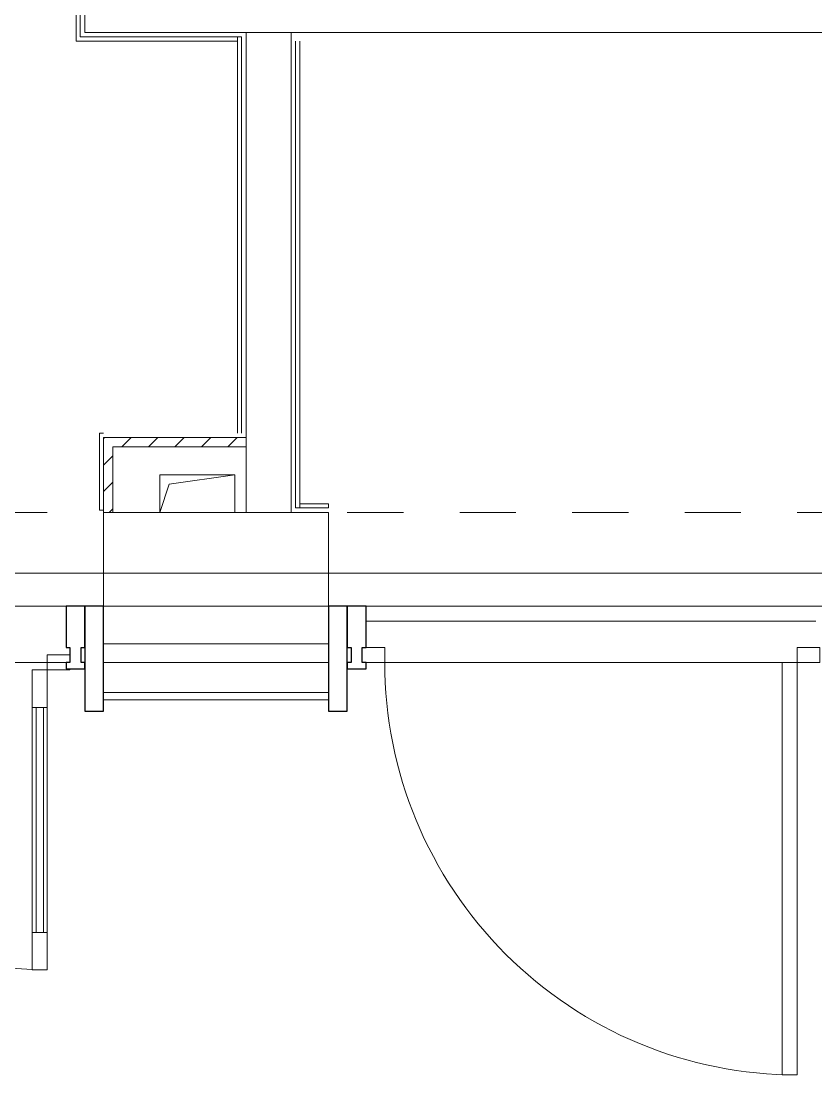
# Model space of a CAD drawing. Header units: millimetres. Extents: x 5993 to 95364, y 94667 to 143522.
# Drawn here: x 42428.7 to 42601.3, y 118488.2 to 118716.9 of the extents above; entities that cross this region are included whole.
import ezdxf

# ---------------------------------------------------------------- set-up
doc = ezdxf.new("R2010")
doc.units = ezdxf.units.MM
doc.linetypes.add('50_200_ШТРИХ_1Т_ш5_п1_п1_', pattern=[1400, 1000, -200, 0, -200])
doc.linetypes.add('Штрих короткий', pattern=[300, 150, -150])
for name, color, linetype, lineweight in [('0-2', 7, 'Continuous', 9), ('S-GRID-____-OTLN-1', 7, '50_200_ШТРИХ_1Т_ш5_п1_п1_', 9), ('Двери', 7, 'Continuous', 9), ('Импосты витража-1', 7, 'Continuous', 25), ('Обобщенные модели', 7, 'Continuous', 9), ('Общие ребра', 7, 'Continuous', 9), ('Панель', 7, 'Continuous', 13), ('Панель-1', 7, 'Continuous', 9), ('Перекрытия', 7, 'Continuous', 9), ('Перемычка-1', 7, 'Штрих короткий', 9), ('Стены', 7, 'Continuous', 9), ('Стены-1', 7, 'Continuous', 13), ('Элементы узлов', 7, 'Continuous', 9)]:
    doc.layers.add(name, color=color, linetype=linetype, lineweight=lineweight)
doc.layers.add('Штриховка разреза-6', color=1, linetype='Continuous', lineweight=5, true_color=0xff0000)

# ---------------------------------------------------------------- blocks, each defined once
blk = doc.blocks.new('Проем_Дверь_Прямоугольный - 2100х3300h_дверные проемы-27126725-АИ2_01_План напольных покрытий и плинтусов 1го этажа _Часть 1_')
at = {"layer": 'Перемычка-1'}
for p, q in [((1050, 125), (-1050, 125)), ((1050, -125), (-1050, -125))]:
    blk.add_line(p, q, dxfattribs=at)
blk = doc.blocks.new('Проем_Дверь_Прямоугольный - 1400х2400h_дверные проемы-27126712-АИ2_01_План напольных покрытий и плинтусов 1го этажа _Часть 1_')
at = {"layer": 'Перемычка-1'}
for p, q in [((700, 125), (-700, 125)), ((700, -125), (-700, -125))]:
    blk.add_line(p, q, dxfattribs=at)
blk = doc.blocks.new('Прямоугольный импост - Откос НВФ_50х280 мм-V179-АИ2_01_План напольных покрытий и плинтусов 1го этажа _Часть 1_')
at = {"layer": 'Импосты витража-1'}
for p, q in [((-50, 150), (0, 150)), ((-50, -130), (-50, 150)), ((0, 150), (0, -130)), ((0, -130), (-50, -130))]:
    blk.add_line(p, q, dxfattribs=at)
blk = doc.blocks.new('DRS_ДПУ_распашная__1Ст_Прямоугольная - НР_Стальная_подвал-27090921-АИ2_01_План напольных покрытий и плинтусов 1го этажа _Часть 1_')
at = {"layer": 'Панель'}
for p, q in [((-550, 1100), (-550, 0)), ((-510, 1100), (-550, 1100)), ((-510, 0), (-510, 1100)), ((-550, 0), (-510, 0))]:
    blk.add_line(p, q, dxfattribs=at)
at = {"layer": 'Панель-1'}
for p, q in [((-550, 0), (-610, 0)), ((-610, 0), (-610, -40)), ((-550, -40), (-550, 0)), ((610, 0), (550, 0)), ((550, 0), (550, -40)), ((610, -40), (610, 0)), ((-610, -40), (-550, -40)), ((550, -40), (610, -40))]:
    blk.add_line(p, q, dxfattribs=at)
blk.add_arc((-550, 0), 1100, 360, 90, dxfattribs=at)
blk = doc.blocks.new('Прямоугольный импост - Импост структурный с накладкой - 150мм-27090916-АИ2_01_План напольных покрытий и плинтусов 1го этажа _Часть 1_')
at = {"layer": 'Импосты витража-1'}
for p, q in [((-25, 40), (-25, 150)), ((-25, 150), (25, 150)), ((25, 150), (25, 40)), ((-15, 40), (-25, 40)), ((-15, 0), (-15, 40)), ((15, 40), (15, 0)), ((25, 40), (15, 40)), ((-25, -17), (-25, 0)), ((-25, 0), (-15, 0)), ((15, 0), (25, 0)), ((25, 0), (25, -17)), ((25, -17), (-25, -17))]:
    blk.add_line(p, q, dxfattribs=at)
blk = doc.blocks.new('Прямоугольный импост - Откос НВФ_50х280 мм-V178-АИ2_01_План напольных покрытий и плинтусов 1го этажа _Часть 1_')
at = {"layer": 'Импосты витража-1'}
for p, q in [((-50, 130), (0, 130)), ((-50, -150), (-50, 130)), ((0, 130), (0, -150)), ((0, -150), (-50, -150))]:
    blk.add_line(p, q, dxfattribs=at)
blk = doc.blocks.new('Прямоугольный импост - Импост структурный с накладкой - 150мм-27090906-АИ2_01_План напольных покрытий и плинтусов 1го этажа _Часть 1_')
at = {"layer": 'Импосты витража-1'}
for p, q in [((-25, 0), (-25, 17)), ((-25, 17), (25, 17)), ((-15, 0), (-25, 0)), ((-15, -40), (-15, 0)), ((25, 0), (15, 0)), ((15, 0), (15, -40)), ((25, 17), (25, 0)), ((-25, -150), (-25, -40)), ((-25, -40), (-15, -40)), ((15, -40), (25, -40)), ((25, -40), (25, -150)), ((25, -150), (-25, -150))]:
    blk.add_line(p, q, dxfattribs=at)
blk = doc.blocks.new('Дверь_Витражная_СКБ_2Ст2 - ДВН_ДАО_Выход-27579997-АИ2_01_План напольных покрытий и плинтусов 1го этажа _Часть 1_')
at = {"layer": 'Двери'}
for p, q in [((-900, -1020), (-900, -20)), ((900, -820), (900, -20))]:
    blk.add_line(p, q, dxfattribs=at)
for centre, radius, start, end in [((-900, -20), 1000, 270, 0), ((900, -20), 800, 180, 270)]:
    blk.add_arc(centre, radius, start, end, dxfattribs=at)
at = {"layer": 'Элементы узлов'}
for p, q in [((-960, 20), (-900, 20)), ((-900, 20), (-960, 20)), ((-900, 20), (-900, -20)), ((-900, -20), (-900, 20)), ((960, 20), (900, 20)), ((900, 20), (900, -20)), ((960, 20), (900, 20)), ((900, 20), (900, -20)), ((-960, -20), (-960, -17)), ((-960, -17), (-960, -20)), ((-900, -20), (-960, -20)), ((-960, -20), (-900, -20)), ((-848, -20), (-888, -20)), ((-888, -1020), (-888, -20)), ((-848, -20), (-888, -20)), ((-888, -20), (-888, -1020)), ((-848, -1020), (-848, -20)), ((-848, -1020), (-848, -20)), ((860, -20), (900, -20)), ((860, -820), (860, -20)), ((860, -20), (860, -820)), ((900, -20), (860, -20)), ((900, -820), (900, -20)), ((900, -820), (900, -20)), ((900, -20), (960, -20)), ((900, -20), (960, -20)), ((960, -20), (960, -17)), ((960, -20), (960, -17)), ((-888, -120), (-848, -120)), ((-878, -920), (-878, -120)), ((-858, -920), (-858, -120)), ((900, -120), (860, -120)), ((870, -720), (870, -120)), ((890, -720), (890, -120)), ((900, -720), (860, -720)), ((900, -820), (860, -820)), ((860, -820), (900, -820)), ((-888, -920), (-848, -920)), ((-888, -1020), (-848, -1020)), ((-888, -1020), (-848, -1020))]:
    blk.add_line(p, q, dxfattribs=at)
blk = doc.blocks.new('AR_Отверстие прямоугольное _в плите_ - AR_Отверстие прямоугольное _в плите_-V272-АИ2_01_План напольных покрытий и плинтусов 1го этажа _Часть 1_')
at = {"layer": 'Обобщенные модели'}
for p, q in [((100, 50), (-100, 50)), ((-100, 50), (-100, -50)), ((-75, 25), (100, 50)), ((100, -50), (100, 50)), ((-100, -50), (-75, 25))]:
    blk.add_line(p, q, dxfattribs=at)

msp = doc.modelspace()

# ---------------------------------------------------------------- linework, layer by layer
at = {"layer": 'S-GRID-____-OTLN-1', "color": 251, "ltscale": 0.6, "true_color": 0x636466}
msp.add_line((50293.31, 118597.07), (41443.97, 118597.07), dxfattribs=at)
at = {"layer": 'Общие ребра'}
for p, q in [((42446.63, 118589.92), (42495.46, 118589.92)), ((42495.46, 118589.92), (42446.63, 118589.92)), ((42495.46, 118581.78), (42446.63, 118581.78)), ((42495.46, 118577.71), (42446.63, 118577.71)), ((42446.63, 118571.2), (42495.46, 118571.2)), ((42495.46, 118571.2), (42446.63, 118571.2))]:
    msp.add_line(p, q, dxfattribs=at)
at = {"layer": 'Перекрытия'}
for p, q in [((42283.83, 118589.92), (42438.49, 118589.92)), ((42503.6, 118586.66), (42601.28, 118586.66))]:
    msp.add_line(p, q, dxfattribs=at)
at = {"layer": 'Стены'}
for p, q in [((42440.68, 118712.58), (42440.68, 118728.78)), ((42441.58, 118728.78), (42441.58, 118713.47)), ((42441.58, 118713.47), (42475.68, 118713.47)), ((42475.68, 118627.44), (42475.68, 118713.47)), ((42476.58, 118713.47), (42475.68, 118713.47)), ((42476.58, 118713.47), (42476.58, 118627.44)), ((42475.68, 118712.58), (42440.68, 118712.58)), ((42488.3, 118611.24), (42488.3, 118712.58)), ((42489.2, 118712.58), (42489.2, 118611.24)), ((42445.73, 118610.75), (42445.73, 118627.44)), ((42446.63, 118627.44), (42445.73, 118627.44)), ((42445.73, 118610.75), (42446.63, 118610.75)), ((42495.46, 118611.24), (42488.3, 118611.24)), ((42489.2, 118612.14), (42495.46, 118612.14)), ((42495.46, 118611.24), (42495.46, 118612.14)), ((42283.83, 118589.92), (42438.49, 118589.92)), ((42503.6, 118589.92), (42601.28, 118589.92)), ((42438.49, 118577.71), (42283.83, 118577.71)), ((42593.95, 118577.71), (42507.67, 118577.71))]:
    msp.add_line(p, q, dxfattribs=at)
at = {"layer": 'Стены-1'}
for p, q in [((42442.56, 118734.8), (42442.56, 118714.45)), ((42442.56, 118714.45), (42772.21, 118714.45)), ((42487.32, 118714.45), (42477.56, 118714.45)), ((42477.56, 118714.45), (42477.56, 118610.27)), ((42487.32, 118610.27), (42487.32, 118714.45)), ((42446.63, 118626.54), (42446.63, 118610.27)), ((42477.56, 118626.54), (42446.63, 118626.54)), ((42477.56, 118624.51), (42477.56, 118626.54)), ((42448.66, 118610.27), (42448.66, 118624.51)), ((42448.66, 118624.51), (42477.56, 118624.51)), ((42495.46, 118610.27), (42446.63, 118610.27)), ((42446.63, 118610.27), (42446.63, 118589.92)), ((42446.63, 118610.27), (42448.66, 118610.27)), ((42477.56, 118610.27), (42487.32, 118610.27)), ((42495.46, 118589.92), (42495.46, 118610.27)), ((42446.63, 118589.92), (42446.63, 118571.2)), ((42495.46, 118571.2), (42495.46, 118589.92)), ((42446.63, 118571.2), (42446.63, 118569.57)), ((42446.63, 118569.57), (42495.46, 118569.57)), ((42495.46, 118569.57), (42495.46, 118571.2))]:
    msp.add_line(p, q, dxfattribs=at)
at = {"layer": 'Штриховка разреза-6'}
for p, q in [((42446.63, 118626.29), (42446.88, 118626.54)), ((42450.6, 118624.51), (42452.64, 118626.54)), ((42456.36, 118624.51), (42458.39, 118626.54)), ((42462.11, 118624.51), (42464.15, 118626.54)), ((42467.87, 118624.51), (42469.9, 118626.54)), ((42473.62, 118624.51), (42475.66, 118626.54)), ((42446.63, 118620.53), (42448.66, 118622.57)), ((42446.63, 118614.78), (42448.66, 118616.81)), ((42447.87, 118610.27), (42448.66, 118611.06))]:
    msp.add_line(p, q, dxfattribs=at)

# ---------------------------------------------------------------- block references
at = {"layer": '0-2', "xscale": 0.08139549610658335, "yscale": 0.08139549610658335, "zscale": 0.08139549610658335}
for name, p in [('AR_Отверстие прямоугольное _в плите_ - AR_Отверстие прямоугольное _в плите_-V272-АИ2_01_План напольных покрытий и плинтусов 1го этажа _Часть 1_', (42466.97, 118614.34)), ('Проем_Дверь_Прямоугольный - 1400х2400h_дверные проемы-27126712-АИ2_01_План напольных покрытий и плинтусов 1го этажа _Часть 1_', (42552.44, 118600.09)), ('Дверь_Витражная_СКБ_2Ст2 - ДВН_ДАО_Выход-27579997-АИ2_01_План напольных покрытий и плинтусов 1го этажа _Часть 1_', (42361.16, 118577.71))]:
    msp.add_blockref(name, p, dxfattribs=at)
at = {"layer": '0-2', "xscale": 0.08139549610658335, "yscale": 0.08139549610658335, "zscale": 0.08139549610658335, "rotation": 180}
for name, p in [('Проем_Дверь_Прямоугольный - 2100х3300h_дверные проемы-27126725-АИ2_01_План напольных покрытий и плинтусов 1го этажа _Часть 1_', (42361.16, 118600.09)), ('DRS_ДПУ_распашная__1Ст_Прямоугольная - НР_Стальная_подвал-27090921-АИ2_01_План напольных покрытий и плинтусов 1го этажа _Часть 1_', (42552.44, 118577.71))]:
    msp.add_blockref(name, p, dxfattribs=at)
at = {"layer": '0-2', "extrusion": (0, 0, -1), "xscale": 0.08139549610658335, "yscale": 0.08139549610658335, "zscale": 0.08139549610658335, "rotation": 180}
for name, p in [('Прямоугольный импост - Импост структурный с накладкой - 150мм-27090906-АИ2_01_План напольных покрытий и плинтусов 1го этажа _Часть 1_', (-42440.52, 118577.71)), ('Прямоугольный импост - Откос НВФ_50х280 мм-V178-АИ2_01_План напольных покрытий и плинтусов 1го этажа _Часть 1_', (-42446.63, 118577.71))]:
    msp.add_blockref(name, p, dxfattribs=at)
at = {"layer": '0-2', "extrusion": (0, 0, -1), "xscale": 0.08139549610658335, "yscale": 0.08139549610658335, "zscale": 0.08139549610658335}
for name, p in [('Прямоугольный импост - Откос НВФ_50х280 мм-V179-АИ2_01_План напольных покрытий и плинтусов 1го этажа _Часть 1_', (-42495.46, 118577.71)), ('Прямоугольный импост - Импост структурный с накладкой - 150мм-27090916-АИ2_01_План напольных покрытий и плинтусов 1го этажа _Часть 1_', (-42501.57, 118577.71))]:
    msp.add_blockref(name, p, dxfattribs=at)

doc.saveas('drawing.dxf')
